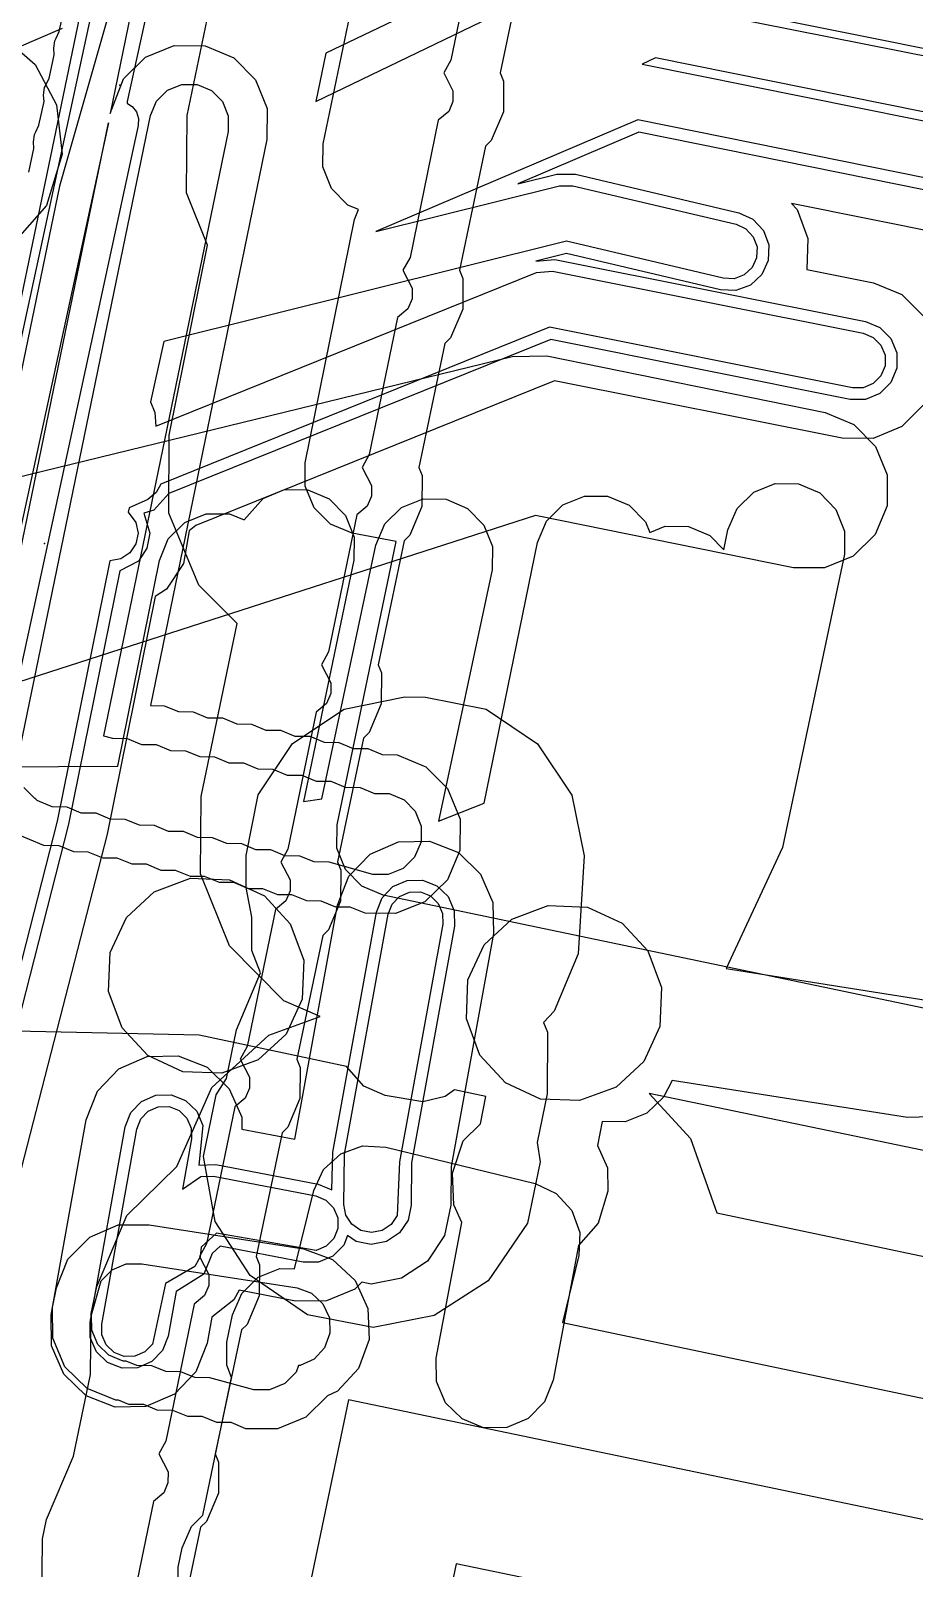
# Model space of a CAD drawing. Header units: metres. Extents: x 3158 to 3711, y 9867 to 11440.
# Drawn here: x 3341.71 to 3363.98, y 10563.38 to 10602.14 of the extents above; entities that cross this region are included whole.
import ezdxf

# ---------------------------------------------------------------- set-up
doc = ezdxf.new("R2010")
doc.units = ezdxf.units.M
for name, color, linetype in [('AI_GREENING_EXCLUSIONS', 1, 'Continuous'), ('AI_GREENING_LAWN', 82, 'Continuous'), ('AI_GREENING_REJECTED', 6, 'Continuous')]:
    doc.layers.add(name, color=color, linetype=linetype)

msp = doc.modelspace()

# ---------------------------------------------------------------- linework, layer by layer
at = {"layer": 'AI_GREENING_EXCLUSIONS'}
for points in [[(3353.255, 10654.883), (3351.387, 10643.368), (3351.527, 10642.952), (3351.686, 10641.867), (3351.628, 10641.307), (3351.381, 10640.336), (3351.058, 10639.761), (3350.623, 10639.201), (3347.66, 10624.607), (3345.68, 10615.4), (3345.823, 10615.187), (3346.127, 10613.656), (3345.823, 10612.125), (3344.955, 10610.828), (3344.62, 10610.604), (3340.282, 10589.752), (3340.427, 10589.025), (3340.427, 10588.219), (3340.296, 10587.56), (3340.296, 10586.635), (3339.676, 10585.113), (3339.374, 10584.791), (3336.347, 10566.595), (3333.997, 10554.958)], [(3345.643, 10613.747), (3340.132, 10588.252)], [(3387.509, 10609.299), (3385.718, 10598.224), (3383.064, 10586.784), (3379.905, 10575.421), (3379.077, 10573.747), (3377.693, 10572.494), (3375.945, 10571.836), (3374.078, 10571.865), (3357.302, 10575.347), (3358.341, 10574.212), (3359.006, 10572.344), (3368.172, 10570.406), (3369.961, 10569.627), (3371.316, 10568.223), (3372.03, 10566.407), (3371.995, 10564.457), (3371.875, 10563.905), (3371.294, 10562.573)], [(3345.463, 10608.845), (3342.434, 10598.226), (3339.394, 10583.578), (3343.905, 10583.604), (3344.949, 10588.792), (3345.174, 10589.332), (3345.589, 10589.745), (3346.13, 10589.968), (3346.716, 10589.967), (3347.088, 10589.812), (3347.562, 10590.355), (3348.105, 10590.574), (3348.69, 10590.569), (3349.229, 10590.34), (3349.639, 10589.923), (3349.858, 10589.38), (3349.853, 10588.795), (3348.585, 10582.708), (3349.041, 10582.782), (3350.403, 10589.176), (3350.634, 10589.714), (3351.053, 10590.122), (3351.597, 10590.339), (3352.182, 10590.331), (3352.72, 10590.1), (3353.128, 10589.681), (3353.345, 10589.137), (3353.337, 10588.552), (3351.989, 10582.219), (3353.134, 10582.667), (3354.48, 10589.241), (3354.707, 10589.78), (3355.123, 10590.192), (3355.665, 10590.413), (3356.251, 10590.41), (3356.79, 10590.183), (3357.202, 10589.766), (3357.312, 10589.495), (3357.705, 10589.652), (3358.29, 10589.645), (3358.828, 10589.415), (3359.177, 10589.058), (3359.284, 10589.564), (3359.514, 10590.102), (3359.933, 10590.511), (3360.476, 10590.728), (3361.062, 10590.721), (3361.6, 10590.491), (3362.008, 10590.072), (3362.226, 10589.529), (3362.219, 10588.944), (3360.656, 10581.552), (3359.237, 10578.502), (3364.283, 10577.704)], [(3338.034, 10606.608), (3334.487, 10589.209), (3353.843, 10593.933), (3354.716, 10593.95), (3361.736, 10592.522), (3362.456, 10592.22), (3363.005, 10591.666), (3363.3, 10590.944), (3363.297, 10590.163), (3362.995, 10589.444), (3362.441, 10588.894), (3361.719, 10588.599), (3360.938, 10588.602), (3354.432, 10589.926), (3333.466, 10583.164), (3333.109, 10582.904), (3330.022, 10568.573), (3329.961, 10567.41), (3329.609, 10566.653), (3326.484, 10552.143)], [(3341.984, 10562.383), (3342, 10564.12), (3342.102, 10564.61), (3342.783, 10566.209), (3343.211, 10568.262), (3343.226, 10569.8), (3343.369, 10570.485), (3344.131, 10572.278), (3345.388, 10573.512), (3346.268, 10575.503), (3347.707, 10576.82), (3349.007, 10577.293), (3348.084, 10577.684), (3346.715, 10579.076), (3345.984, 10580.887), (3346.002, 10582.839), (3346.912, 10587.201), (3345.94, 10588.169), (3345.189, 10589.982), (3345.194, 10591.944), (3346.165, 10596.738), (3345.632, 10598.059), (3345.65, 10600.01), (3346.997, 10606.467)], [(3374.785, 10575.293), (3350.592, 10580.349), (3350.053, 10580.578), (3349.642, 10580.995), (3349.423, 10581.539), (3349.428, 10582.124), (3350.917, 10589.264), (3349.81, 10589.478), (3349.265, 10589.701), (3348.848, 10590.116), (3348.622, 10590.66), (3348.624, 10591.249), (3349.867, 10597.384), (3349.972, 10597.634), (3349.7, 10597.75), (3349.29, 10598.167), (3349.071, 10598.71), (3349.077, 10599.295), (3350.423, 10605.753)], [(3353.008, 10604.862), (3352.295, 10601.406), (3352.117, 10601.084), (3352.351, 10600.631), (3352.349, 10600.358), (3352.243, 10600.107), (3351.981, 10599.888), (3351.268, 10596.431), (3351.091, 10596.11), (3351.325, 10595.657), (3351.323, 10595.384), (3351.216, 10595.132), (3350.955, 10594.913), (3350.242, 10591.457), (3350.065, 10591.135), (3350.299, 10590.683), (3350.297, 10590.409), (3350.19, 10590.158), (3349.929, 10589.939), (3349.216, 10586.483), (3349.038, 10586.161), (3349.272, 10585.708), (3349.27, 10585.435), (3349.164, 10585.183), (3348.903, 10584.965), (3348.19, 10581.508), (3348.012, 10581.186), (3348.246, 10580.734), (3348.244, 10580.461), (3348.138, 10580.209), (3347.877, 10579.99), (3347.164, 10576.534), (3346.986, 10576.212), (3347.22, 10575.759), (3347.218, 10575.486), (3347.112, 10575.235), (3346.85, 10575.016), (3346.137, 10571.559), (3345.96, 10571.238), (3346.194, 10570.785), (3346.192, 10570.512), (3346.085, 10570.26), (3345.824, 10570.041), (3345.111, 10566.585), (3344.933, 10566.263), (3345.167, 10565.811), (3345.166, 10565.537), (3345.059, 10565.286), (3344.798, 10565.067), (3344.085, 10561.611)], [(3356.321, 10605.02), (3349.147, 10601.581), (3348.897, 10600.363), (3357.228, 10604.386)], [(3354.2, 10604.209), (3353.543, 10601.085), (3353.628, 10600.876), (3353.622, 10600.096), (3353.318, 10599.377), (3353.174, 10599.234), (3352.517, 10596.11), (3352.602, 10595.901), (3352.596, 10595.121), (3352.292, 10594.402), (3352.148, 10594.26), (3351.491, 10591.136), (3351.575, 10590.927), (3351.57, 10590.147), (3351.266, 10589.428), (3351.122, 10589.285), (3350.464, 10586.161), (3350.549, 10585.953), (3350.544, 10585.172), (3350.24, 10584.454), (3350.095, 10584.311), (3349.438, 10581.187), (3349.523, 10580.978), (3349.517, 10580.198), (3349.214, 10579.479), (3349.069, 10579.337), (3348.412, 10576.213), (3348.497, 10576.004), (3348.491, 10575.224), (3348.187, 10574.505), (3348.043, 10574.362), (3347.386, 10571.238), (3347.47, 10571.03), (3347.465, 10570.249), (3347.161, 10569.53), (3347.017, 10569.388), (3346.36, 10566.264), (3346.444, 10566.055), (3346.439, 10565.275), (3346.135, 10564.556), (3345.99, 10564.413), (3345.333, 10561.289)], [(3344.485, 10603.832), (3343.712, 10600.056), (3344.047, 10600.93), (3344.603, 10601.478), (3345.326, 10601.772), (3346.106, 10601.766), (3346.825, 10601.463), (3347.373, 10600.908), (3347.667, 10600.185), (3347.662, 10599.404), (3344.722, 10585.131), (3345.069, 10585.128), (3345.431, 10584.977), (3345.803, 10584.973), (3346.165, 10584.822), (3346.537, 10584.819), (3346.899, 10584.668), (3347.271, 10584.665), (3347.633, 10584.513), (3348.005, 10584.51), (3348.367, 10584.359), (3348.739, 10584.356), (3349.101, 10584.204), (3349.473, 10584.201), (3349.835, 10584.05), (3350.207, 10584.047), (3350.569, 10583.896), (3350.941, 10583.892), (3351.663, 10583.59), (3352.216, 10583.041), (3352.535, 10582.267), (3352.526, 10581.476), (3352.21, 10580.74), (3351.643, 10580.186), (3350.899, 10579.889), (3350.134, 10579.895), (3349.759, 10580.048), (3349.4, 10580.049), (3349.025, 10580.203), (3348.666, 10580.204), (3348.291, 10580.357), (3347.932, 10580.358), (3347.557, 10580.512), (3347.198, 10580.512), (3346.823, 10580.666), (3346.464, 10580.667), (3346.089, 10580.82), (3345.73, 10580.821), (3345.355, 10580.975), (3344.996, 10580.976), (3344.621, 10581.129), (3344.262, 10581.13), (3343.887, 10581.284), (3343.528, 10581.285), (3343.153, 10581.438), (3342.794, 10581.439), (3342.419, 10581.593), (3342.037, 10581.599), (3341.31, 10581.907)], [(3357.335, 10602.883), (3365.437, 10601.28)], [(3366.458, 10602.232), (3366.457, 10601.959), (3366.352, 10601.707), (3366.158, 10601.515), (3365.906, 10601.411), (3365.633, 10601.411), (3357.625, 10603.023)], [(3342.498, 10602.199), (3341.348, 10601.701), (3341.819, 10601.29), (3342.357, 10600.278), (3342.497, 10599.032), (3342.102, 10597.74), (3341.248, 10596.764)], [(3365.16, 10599.907), (3357.455, 10601.458), (3357.122, 10601.3), (3365.31, 10599.653)], [(3341.388, 10583.814), (3344.723, 10600.009), (3344.875, 10600.369), (3345.153, 10600.643), (3345.514, 10600.79), (3345.904, 10600.787), (3346.264, 10600.635), (3346.538, 10600.358), (3346.685, 10599.996), (3346.682, 10599.606), (3343.544, 10584.367), (3343.764, 10584.306), (3344.138, 10584.302), (3344.498, 10584.151), (3344.872, 10584.148), (3345.232, 10583.997), (3345.605, 10583.993), (3345.605, 10583.993), (3345.966, 10583.843), (3346.339, 10583.839), (3346.7, 10583.688), (3347.073, 10583.684), (3347.434, 10583.534), (3347.807, 10583.53), (3348.167, 10583.379), (3348.541, 10583.376), (3348.901, 10583.225), (3349.275, 10583.221), (3349.635, 10583.07), (3350.009, 10583.067), (3350.369, 10582.916), (3350.743, 10582.912), (3351.117, 10582.753), (3351.398, 10582.467), (3351.551, 10582.088), (3351.55, 10581.697), (3351.385, 10581.305), (3351.096, 10581.024), (3350.715, 10580.872), (3350.332, 10580.875), (3349.226, 10581.181), (3348.848, 10581.187), (3348.492, 10581.336), (3348.114, 10581.341), (3347.759, 10581.49), (3347.38, 10581.496), (3347.025, 10581.645), (3346.646, 10581.65), (3346.291, 10581.799), (3345.912, 10581.805), (3345.557, 10581.953), (3345.179, 10581.959), (3344.823, 10582.108), (3344.445, 10582.114), (3344.089, 10582.262), (3343.711, 10582.268), (3343.355, 10582.417), (3342.977, 10582.422), (3342.621, 10582.571), (3342.243, 10582.577), (3341.869, 10582.736), (3341.832, 10582.774), (3341.806, 10582.785), (3341.532, 10583.063)], [(3365.033, 10598.28), (3357.008, 10599.895), (3350.404, 10597.084), (3355.04, 10598.236), (3355.37, 10598.238), (3359.488, 10597.264), (3359.736, 10597.151), (3359.922, 10596.951), (3360.018, 10596.695), (3360.008, 10596.422), (3359.894, 10596.173), (3359.694, 10595.987), (3359.438, 10595.892), (3359.165, 10595.902), (3355.213, 10596.836), (3345.06, 10594.313), (3344.723, 10592.786), (3344.838, 10592.518), (3344.858, 10592.176), (3354.459, 10596.048), (3354.858, 10596.085), (3362.695, 10594.517), (3362.948, 10594.412), (3363.141, 10594.218), (3363.245, 10593.966), (3363.244, 10593.693), (3363.14, 10593.441), (3362.946, 10593.248), (3362.694, 10593.144), (3362.421, 10593.144), (3354.789, 10594.671), (3344.983, 10590.716), (3344.871, 10590.499), (3344.662, 10590.323), (3344.185, 10590.114), (3344.162, 10590.004), (3344.359, 10589.747), (3344.412, 10589.479), (3344.359, 10589.211), (3344.207, 10588.984), (3343.98, 10588.832), (3343.699, 10588.779), (3342.372, 10582.219), (3340.194, 10573.729)], [(3340.409, 10584.016), (3343.666, 10599.824), (3341.109, 10588.04)], [(3364.974, 10597.986), (3357.04, 10599.583), (3353.988, 10598.284), (3354.968, 10598.527), (3355.439, 10598.53), (3359.557, 10597.556), (3359.912, 10597.394), (3360.177, 10597.108), (3360.314, 10596.743), (3360.3, 10596.353), (3360.138, 10595.998), (3359.852, 10595.732), (3359.486, 10595.596), (3359.096, 10595.61), (3355.215, 10596.528), (3354.437, 10596.334), (3354.917, 10596.379), (3362.754, 10594.811), (3363.115, 10594.661), (3363.39, 10594.385), (3363.539, 10594.024), (3363.539, 10593.634), (3363.389, 10593.274), (3363.113, 10592.998), (3362.752, 10592.849), (3362.362, 10592.85), (3354.818, 10594.359), (3345.19, 10590.477), (3344.807, 10590.061), (3344.556, 10589.981), (3344.712, 10589.479), (3344.636, 10589.096), (3344.419, 10588.772), (3343.955, 10588.527), (3342.662, 10582.144), (3340.488, 10573.667)], [(3364.777, 10597.006), (3360.884, 10597.789), (3361.028, 10597.634), (3361.301, 10596.903), (3361.273, 10596.127), (3362.951, 10595.791), (3363.671, 10595.492), (3364.222, 10594.939)], [(3364.22, 10592.717), (3363.667, 10592.166), (3362.946, 10591.868), (3362.166, 10591.869), (3354.914, 10593.32), (3345.865, 10589.671), (3345.701, 10589.532), (3345.56, 10588.714), (3345.126, 10588.065), (3344.845, 10587.877), (3343.63, 10581.892), (3341.467, 10573.458), (3340.018, 10565.096), (3334.251, 10537.562)], [(3364.399, 10574.764), (3363.814, 10574.741), (3357.879, 10575.68), (3357.658, 10575.261), (3357.238, 10574.854), (3356.694, 10574.638), (3356.111, 10574.646), (3355.996, 10574.036), (3356.249, 10573.474), (3356.255, 10572.888), (3356.011, 10572.078), (3355.52, 10571.52), (3354.876, 10568.12), (3354.657, 10567.577), (3354.247, 10567.16), (3353.709, 10566.931), (3353.124, 10566.925), (3352.581, 10567.144), (3352.163, 10567.554), (3351.934, 10568.093), (3351.929, 10568.678), (3352.575, 10572.094), (3352.372, 10572.541), (3352.342, 10573.342), (3352.612, 10574.157), (3353.046, 10574.585), (3353.177, 10575.275), (3352.393, 10575.443), (3352.158, 10575.275), (3351.588, 10575.143), (3350.639, 10575.301), (3350.102, 10575.533), (3349.665, 10576.028), (3345.955, 10576.823), (3340.921, 10576.932)], [(3345.421, 10562.82), (3345.426, 10563.405), (3345.528, 10563.894), (3345.757, 10564.433), (3346.046, 10564.716), (3346.771, 10568.189), (3346.646, 10568.499), (3346.652, 10569.084), (3346.795, 10569.769), (3347.024, 10570.307), (3347.441, 10570.717), (3347.983, 10570.936), (3348.359, 10570.933), (3348.842, 10572.901), (3349.089, 10573.432), (3349.521, 10573.827), (3350.071, 10574.027), (3350.656, 10574.001), (3354.423, 10573.077), (3354.953, 10572.83), (3355.348, 10572.398), (3355.548, 10571.848), (3355.522, 10571.263), (3355.109, 10569.577), (3367.428, 10566.986)], [(3362.192, 10550.372), (3365.041, 10564.435), (3349.719, 10567.629), (3339.107, 10516.861)], [(3360.912, 10561.737), (3352.431, 10563.493), (3343.266, 10519.6)]]:
    msp.add_lwpolyline(points, dxfattribs=at)
for points in [[(3347.501, 10578.393), (3347.284, 10578.952), (3347.284, 10579.795), (3347.135, 10580.545), (3347.135, 10581.347), (3347.439, 10582.878), (3348.306, 10584.175), (3349.604, 10585.042), (3351.135, 10585.347), (3351.657, 10585.342), (3353.187, 10585.037), (3354.485, 10584.17), (3355.352, 10582.873), (3355.657, 10581.342), (3355.51, 10578.874), (3354.905, 10577.43), (3354.638, 10577.142), (3354.737, 10576.898), (3354.726, 10575.338), (3354.474, 10574.114), (3354.549, 10573.63), (3354.229, 10572.079), (3353.239, 10570.628), (3351.874, 10569.751), (3350.337, 10569.451), (3348.687, 10569.771), (3347.236, 10570.761), (3346.359, 10572.126), (3346.059, 10573.762), (3346.379, 10575.313), (3346.639, 10575.728), (3346.891, 10576.952), (3347.501, 10578.393)], [(3343.387, 10575.411), (3343.929, 10575.973), (3344.644, 10576.285), (3345.424, 10576.299), (3346.15, 10576.014), (3346.712, 10575.472), (3347.024, 10574.757), (3347.03, 10574.455), (3348.362, 10574.195), (3349.437, 10580.102), (3349.724, 10580.828), (3350.266, 10581.388), (3350.982, 10581.699), (3351.763, 10581.711), (3352.488, 10581.425), (3353.049, 10580.882), (3353.359, 10580.166), (3353.372, 10579.386), (3352.303, 10573.511), (3352.298, 10572.534), (3352.142, 10571.77), (3351.706, 10571.123), (3351.055, 10570.693), (3350.289, 10570.544), (3350.05, 10570.593), (3349.88, 10570.421), (3349.16, 10570.12), (3348.38, 10570.117), (3346.965, 10570.392), (3346.827, 10570.146), (3346.271, 10569.709), (3346.153, 10569.058), (3345.868, 10568.331), (3345.327, 10567.77), (3344.611, 10567.458), (3343.831, 10567.443), (3343.105, 10567.729), (3342.543, 10568.27), (3342.231, 10568.986), (3342.217, 10569.766), (3343.102, 10574.685), (3343.387, 10575.411)], [(3343.201, 10569.589), (3344.086, 10574.508), (3344.228, 10574.871), (3344.499, 10575.152), (3344.857, 10575.308), (3345.247, 10575.315), (3345.61, 10575.173), (3345.891, 10574.902), (3346.047, 10574.544), (3345.945, 10573.547), (3346.371, 10573.564), (3348.953, 10573.061), (3349.3, 10572.919), (3349.32, 10573.875), (3350.421, 10579.923), (3350.564, 10580.286), (3350.835, 10580.566), (3351.193, 10580.721), (3351.584, 10580.728), (3351.946, 10580.584), (3352.227, 10580.313), (3352.382, 10579.955), (3352.388, 10579.565), (3351.304, 10573.603), (3351.298, 10572.539), (3351.22, 10572.157), (3351.002, 10571.834), (3350.677, 10571.618), (3350.293, 10571.544), (3349.911, 10571.622), (3349.694, 10571.769), (3349.596, 10571.528), (3349.321, 10571.251), (3348.961, 10571.1), (3348.571, 10571.098), (3346.483, 10571.505), (3346.281, 10571.32), (3346.068, 10570.797), (3345.371, 10570.358), (3345.169, 10569.235), (3345.027, 10568.872), (3344.756, 10568.591), (3344.398, 10568.435), (3344.008, 10568.428), (3343.645, 10568.57), (3343.364, 10568.841), (3343.208, 10569.199), (3343.201, 10569.589)], [(3345.734, 10580.779), (3346.72, 10580.74), (3347.602, 10580.331), (3348.249, 10579.632), (3348.59, 10578.715), (3348.551, 10577.729), (3348.142, 10576.847), (3347.443, 10576.2), (3346.526, 10575.859), (3345.54, 10575.898), (3344.658, 10576.307), (3344.011, 10577.006), (3343.67, 10577.923), (3343.709, 10578.909), (3344.118, 10579.791), (3344.817, 10580.438), (3345.734, 10580.779)], [(3351.53, 10580.432), (3351.784, 10580.332), (3351.98, 10580.142), (3352.089, 10579.892), (3352.093, 10579.618), (3351.004, 10573.631), (3350.944, 10572.273), (3350.791, 10572.047), (3350.563, 10571.896), (3350.295, 10571.844), (3350.027, 10571.899), (3349.801, 10572.052), (3349.65, 10572.279), (3349.598, 10572.548), (3349.615, 10573.821), (3350.716, 10579.869), (3350.816, 10580.123), (3351.006, 10580.319), (3351.257, 10580.428), (3351.53, 10580.432)], [(3355.739, 10580.051), (3356.621, 10579.642), (3357.268, 10578.943), (3357.609, 10578.026), (3357.57, 10577.04), (3357.161, 10576.158), (3356.462, 10575.511), (3355.545, 10575.17), (3354.559, 10575.209), (3353.677, 10575.618), (3353.03, 10576.317), (3352.689, 10577.234), (3352.728, 10578.22), (3353.137, 10579.102), (3353.836, 10579.749), (3354.753, 10580.09), (3355.739, 10580.051)], [(3344.381, 10574.455), (3344.481, 10574.709), (3344.67, 10574.906), (3344.921, 10575.015), (3345.194, 10575.02), (3345.448, 10574.92), (3345.645, 10574.731), (3345.754, 10574.48), (3345.759, 10574.207), (3345.531, 10572.937), (3345.991, 10573.257), (3346.314, 10573.27), (3348.896, 10572.767), (3349.148, 10572.663), (3349.342, 10572.471), (3349.448, 10572.219), (3349.449, 10571.946), (3349.345, 10571.693), (3349.153, 10571.499), (3348.901, 10571.394), (3346.392, 10571.828), (3346.003, 10571.473), (3345.974, 10571.23), (3345.84, 10570.992), (3345.103, 10570.558), (3344.774, 10569.034), (3344.585, 10568.837), (3344.334, 10568.728), (3344.061, 10568.723), (3343.807, 10568.823), (3343.61, 10569.012), (3343.501, 10569.263), (3343.496, 10569.536), (3344.381, 10574.455)], [(3342.264, 10569.179), (3342.258, 10569.959), (3342.352, 10570.452), (3342.645, 10571.175), (3343.192, 10571.731), (3343.911, 10572.036), (3344.691, 10572.042), (3348.579, 10571.438), (3349.31, 10571.167), (3349.883, 10570.636), (3350.209, 10569.927), (3350.238, 10569.148), (3349.967, 10568.416), (3349.437, 10567.843), (3349.19, 10567.73), (3348.644, 10567.193), (3347.924, 10566.9), (3347.132, 10566.9), (3346.76, 10567.052), (3346.398, 10567.052), (3346.026, 10567.204), (3345.663, 10567.204), (3345.292, 10567.356), (3344.897, 10567.366), (3344.557, 10567.508), (3344.179, 10567.511), (3343.92, 10567.62), (3343.848, 10567.62), (3343.125, 10567.913), (3342.569, 10568.46), (3342.264, 10569.179)], [(3345.845, 10568.187), (3345.49, 10568.336), (3345.111, 10568.339), (3344.755, 10568.488), (3344.377, 10568.491), (3344.11, 10568.603), (3344.036, 10568.602), (3343.674, 10568.749), (3343.396, 10569.022), (3343.244, 10569.382), (3343.241, 10569.772), (3343.481, 10570.626), (3343.755, 10570.904), (3344.114, 10571.057), (3344.504, 10571.06), (3348.421, 10570.45), (3348.787, 10570.315), (3349.073, 10570.05), (3349.236, 10569.695), (3349.251, 10569.305), (3349.115, 10568.939), (3348.85, 10568.653), (3348.496, 10568.49), (3348.461, 10568.489), (3348.394, 10568.326), (3348.115, 10568.043), (3347.726, 10567.88), (3347.33, 10567.88), (3346.224, 10568.184), (3345.845, 10568.187)]]:
    msp.add_lwpolyline(points, close=True, dxfattribs=at)
at = {"layer": 'AI_GREENING_LAWN'}
for points in [[(3345.495, 10606.566), (3344.139, 10600.362), (3344.139, 10600.317), (3344.143, 10600.312), (3344.266, 10600.235), (3344.372, 10600.098), (3344.425, 10599.933), (3344.418, 10599.759), (3341.121, 10584.534)], [(3341.657, 10598.581), (3341.784, 10599.175), (3341.775, 10599.34), (3341.8, 10599.529), (3341.838, 10599.596), (3341.832, 10599.598), (3341.913, 10599.762), (3342.041, 10600.357), (3342.031, 10600.522), (3342.056, 10600.71), (3342.094, 10600.777), (3342.088, 10600.78), (3342.169, 10600.943), (3342.297, 10601.538), (3342.287, 10601.703), (3342.312, 10601.891), (3342.35, 10601.958), (3342.344, 10601.961), (3342.425, 10602.125), (3342.553, 10602.719)]]:
    msp.add_lwpolyline(points, dxfattribs=at)
at = {"layer": 'AI_GREENING_REJECTED'}
for p in [(3343.95, 10600.77), (3342.05, 10589.22)]:
    msp.add_point(p, dxfattribs=at)

doc.saveas('drawing.dxf')
